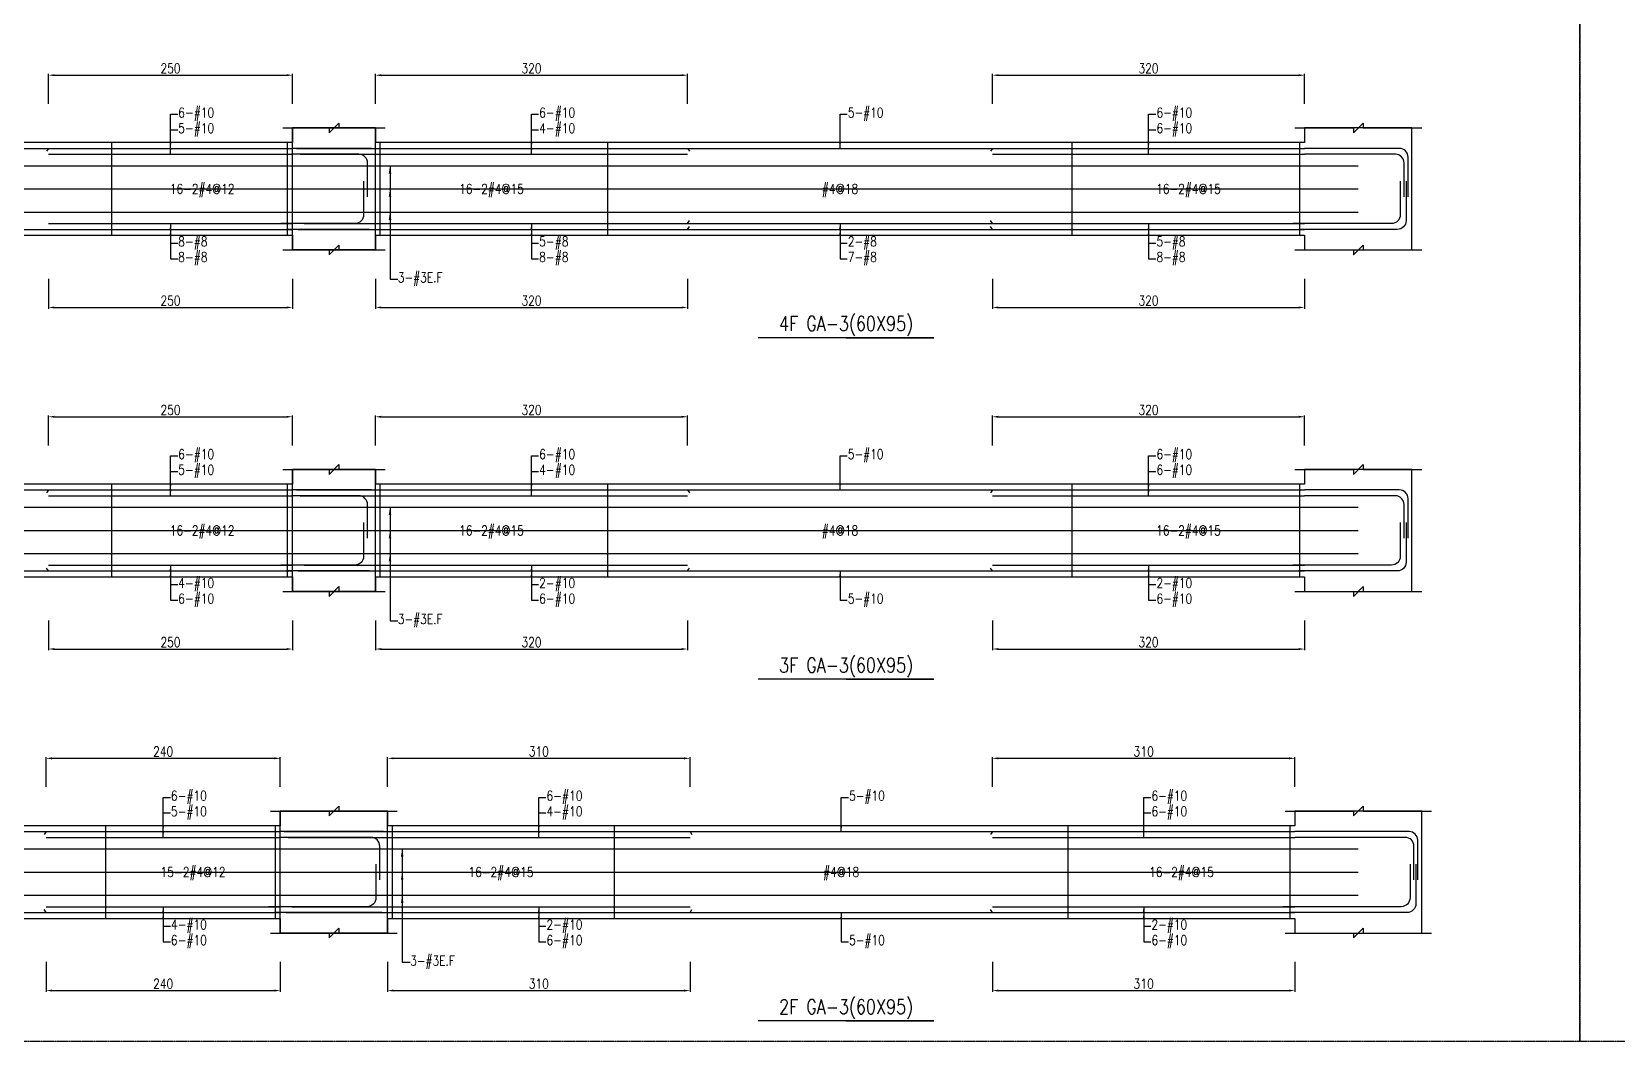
# Model space of a CAD drawing. Header units: millimetres. Extents: x 0 to 84580, y -12276 to 4373.
# Drawn here: x 40703 to 42328, y -3069 to -2034 of the extents above; entities that cross this region are included whole.
import ezdxf
from ezdxf.enums import TextEntityAlignment as Align

# ---------------------------------------------------------------- set-up
doc = ezdxf.new("R2010")
doc.units = ezdxf.units.MM
doc.header["$MEASUREMENT"] = 0
doc.linetypes.add('CENTER', pattern=[2, 1.25, -0.25, 0.25, -0.25])
for name, color, linetype in [('S-DIM', 2, 'Continuous'), ('S-GRID', 1, 'CENTER'), ('S-LEADER', 2, 'Continuous'), ('S-RC', 130, 'Continuous'), ('S-REINF', 6, 'Continuous'), ('S-TEXT', 2, 'Continuous')]:
    doc.layers.add(name, color=color, linetype=linetype)
doc.styles.add('CS4', font='romans.shx', dxfattribs={"width": 0.8, "bigfont": 'lsp.shx'})
doc.styles.get("Standard").update_dxf_attribs({"font": 'arial.ttf'})
doc.dimstyles.new('ISO-25', dxfattribs={"dimtxt": 2.5, "dimasz": 2.5, "dimexe": 1.25, "dimexo": 0.625, "dimtad": 1, "dimtxsty": 'Standard', "dimcen": 2.5, "dimadec": 0, "dimazin": 0, "dimtfac": 1, "dimtmove": 0, "dimatfit": 3, "dimfxl": 0, "dimarcsym": 0})

# ---------------------------------------------------------------- blocks, each defined once
blk = doc.blocks.new('*D1016')
at = {"layer": 'DEFPOINTS', "color": 0, "transparency": 16777216}
for p in [(40958, -2779.0625), (40718, -2809.0625), (40958, -2809.0625)]:
    blk.add_point(p, dxfattribs=at)
at = {"layer": 'S-DIM', "color": 0, "lineweight": -2, "transparency": 16777216}
for p, q in [((40718, -2808.4375), (40718, -2777.8125)), ((40724, -2779.0625), (40952, -2779.0625)), ((40958, -2808.4375), (40958, -2777.8125))]:
    blk.add_line(p, q, dxfattribs=at)
at = {"layer": 'S-DIM', "color": 0, "transparency": 16777216}
for points in [[(40724, -2778.0625), (40724, -2780.0625), (40718, -2779.0625)], [(40952, -2778.0625), (40952, -2780.0625), (40958, -2779.0625)]]:
    blk.add_solid(points, dxfattribs=at)
at = {"layer": 'S-DIM', "color": 0, "transparency": 16777216, "insert": (40838, -2772.0625), "char_height": 10, "attachment_point": 5, "style": 'CS4'}
blk.add_mtext('240', dxfattribs=at)
blk = doc.blocks.new('*D1018')
at = {"layer": 'DEFPOINTS', "color": 0, "transparency": 16777216}
for p in [(40718, -2987.0625), (40958, -2987.0625), (40958, -3017.0625)]:
    blk.add_point(p, dxfattribs=at)
at = {"layer": 'S-DIM', "color": 0, "lineweight": -2, "transparency": 16777216}
for p, q in [((40718, -2987.6875), (40718, -3018.3125)), ((40958, -2987.6875), (40958, -3018.3125)), ((40724, -3017.0625), (40952, -3017.0625))]:
    blk.add_line(p, q, dxfattribs=at)
at = {"layer": 'S-DIM', "color": 0, "transparency": 16777216}
for points in [[(40724, -3016.0625), (40724, -3018.0625), (40718, -3017.0625)], [(40952, -3016.0625), (40952, -3018.0625), (40958, -3017.0625)]]:
    blk.add_solid(points, dxfattribs=at)
at = {"layer": 'S-DIM', "color": 0, "transparency": 16777216, "insert": (40838, -3010.0625), "char_height": 10, "attachment_point": 5, "style": 'CS4'}
blk.add_mtext('240', dxfattribs=at)
blk = doc.blocks.new('*D1020')
at = {"layer": 'DEFPOINTS', "color": 0, "transparency": 16777216}
for p in [(40970.5, -2429.0625), (40720.5, -2459.0625), (40970.5, -2459.0625)]:
    blk.add_point(p, dxfattribs=at)
at = {"layer": 'S-DIM', "color": 0, "lineweight": -2, "transparency": 16777216}
for p, q in [((40720.5, -2458.4375), (40720.5, -2427.8125)), ((40726.5, -2429.0625), (40964.5, -2429.0625)), ((40970.5, -2458.4375), (40970.5, -2427.8125))]:
    blk.add_line(p, q, dxfattribs=at)
at = {"layer": 'S-DIM', "color": 0, "transparency": 16777216}
for points in [[(40726.5, -2428.0625), (40726.5, -2430.0625), (40720.5, -2429.0625)], [(40964.5, -2428.0625), (40964.5, -2430.0625), (40970.5, -2429.0625)]]:
    blk.add_solid(points, dxfattribs=at)
at = {"layer": 'S-DIM', "color": 0, "transparency": 16777216, "insert": (40845.5, -2422.0625), "char_height": 10, "attachment_point": 5, "style": 'CS4'}
blk.add_mtext('250', dxfattribs=at)
blk = doc.blocks.new('*D1029')
at = {"layer": 'DEFPOINTS', "color": 0, "transparency": 16777216}
for p in [(40720.5, -2637.0625), (40970.5, -2637.0625), (40970.5, -2667.0625)]:
    blk.add_point(p, dxfattribs=at)
at = {"layer": 'S-DIM', "color": 0, "lineweight": -2, "transparency": 16777216}
for p, q in [((40720.5, -2637.6875), (40720.5, -2668.3125)), ((40970.5, -2637.6875), (40970.5, -2668.3125)), ((40726.5, -2667.0625), (40964.5, -2667.0625))]:
    blk.add_line(p, q, dxfattribs=at)
at = {"layer": 'S-DIM', "color": 0, "transparency": 16777216}
for points in [[(40726.5, -2666.0625), (40726.5, -2668.0625), (40720.5, -2667.0625)], [(40964.5, -2666.0625), (40964.5, -2668.0625), (40970.5, -2667.0625)]]:
    blk.add_solid(points, dxfattribs=at)
at = {"layer": 'S-DIM', "color": 0, "transparency": 16777216, "insert": (40845.5, -2660.0625), "char_height": 10, "attachment_point": 5, "style": 'CS4'}
blk.add_mtext('250', dxfattribs=at)
blk = doc.blocks.new('*D1031')
at = {"layer": 'DEFPOINTS', "color": 0, "transparency": 16777216}
for p in [(40970.5, -2079.0625), (40720.5, -2109.0625), (40970.5, -2109.0625)]:
    blk.add_point(p, dxfattribs=at)
at = {"layer": 'S-DIM', "color": 0, "lineweight": -2, "transparency": 16777216}
for p, q in [((40720.5, -2108.4375), (40720.5, -2077.8125)), ((40726.5, -2079.0625), (40964.5, -2079.0625)), ((40970.5, -2108.4375), (40970.5, -2077.8125))]:
    blk.add_line(p, q, dxfattribs=at)
at = {"layer": 'S-DIM', "color": 0, "transparency": 16777216}
for points in [[(40726.5, -2078.0625), (40726.5, -2080.0625), (40720.5, -2079.0625)], [(40964.5, -2078.0625), (40964.5, -2080.0625), (40970.5, -2079.0625)]]:
    blk.add_solid(points, dxfattribs=at)
at = {"layer": 'S-DIM', "color": 0, "transparency": 16777216, "insert": (40845.5, -2072.0625), "char_height": 10, "attachment_point": 5, "style": 'CS4'}
blk.add_mtext('250', dxfattribs=at)
blk = doc.blocks.new('*D1033')
at = {"layer": 'DEFPOINTS', "color": 0, "transparency": 16777216}
for p in [(40720.5, -2287.0625), (40970.5, -2287.0625), (40970.5, -2317.0625)]:
    blk.add_point(p, dxfattribs=at)
at = {"layer": 'S-DIM', "color": 0, "lineweight": -2, "transparency": 16777216}
for p, q in [((40720.5, -2287.6875), (40720.5, -2318.3125)), ((40970.5, -2287.6875), (40970.5, -2318.3125)), ((40726.5, -2317.0625), (40964.5, -2317.0625))]:
    blk.add_line(p, q, dxfattribs=at)
at = {"layer": 'S-DIM', "color": 0, "transparency": 16777216}
for points in [[(40726.5, -2316.0625), (40726.5, -2318.0625), (40720.5, -2317.0625)], [(40964.5, -2316.0625), (40964.5, -2318.0625), (40970.5, -2317.0625)]]:
    blk.add_solid(points, dxfattribs=at)
at = {"layer": 'S-DIM', "color": 0, "transparency": 16777216, "insert": (40845.5, -2310.0625), "char_height": 10, "attachment_point": 5, "style": 'CS4'}
blk.add_mtext('250', dxfattribs=at)
blk = doc.blocks.new('*D1039')
at = {"layer": 'DEFPOINTS', "color": 0, "transparency": 16777216}
for p in [(41378, -2779.0625), (41068, -2809.0625), (41378, -2809.0625)]:
    blk.add_point(p, dxfattribs=at)
at = {"layer": 'S-DIM', "color": 0, "lineweight": -2, "transparency": 16777216}
for p, q in [((41068, -2808.4375), (41068, -2777.8125)), ((41074, -2779.0625), (41372, -2779.0625)), ((41378, -2808.4375), (41378, -2777.8125))]:
    blk.add_line(p, q, dxfattribs=at)
at = {"layer": 'S-DIM', "color": 0, "transparency": 16777216}
for points in [[(41074, -2778.0625), (41074, -2780.0625), (41068, -2779.0625)], [(41372, -2778.0625), (41372, -2780.0625), (41378, -2779.0625)]]:
    blk.add_solid(points, dxfattribs=at)
at = {"layer": 'S-DIM', "color": 0, "transparency": 16777216, "insert": (41223, -2772.0625), "char_height": 10, "attachment_point": 5, "style": 'CS4'}
blk.add_mtext('310', dxfattribs=at)
blk = doc.blocks.new('*D1040')
at = {"layer": 'DEFPOINTS', "color": 0, "transparency": 16777216}
for p in [(41998, -2779.0625), (41688, -2809.0625), (41998, -2809.0625)]:
    blk.add_point(p, dxfattribs=at)
at = {"layer": 'S-DIM', "color": 0, "lineweight": -2, "transparency": 16777216}
for p, q in [((41688, -2808.4375), (41688, -2777.8125)), ((41694, -2779.0625), (41992, -2779.0625)), ((41998, -2808.4375), (41998, -2777.8125))]:
    blk.add_line(p, q, dxfattribs=at)
at = {"layer": 'S-DIM', "color": 0, "transparency": 16777216}
for points in [[(41694, -2778.0625), (41694, -2780.0625), (41688, -2779.0625)], [(41992, -2778.0625), (41992, -2780.0625), (41998, -2779.0625)]]:
    blk.add_solid(points, dxfattribs=at)
at = {"layer": 'S-DIM', "color": 0, "transparency": 16777216, "insert": (41843, -2772.0625), "char_height": 10, "attachment_point": 5, "style": 'CS4'}
blk.add_mtext('310', dxfattribs=at)
blk = doc.blocks.new('*D1041')
at = {"layer": 'DEFPOINTS', "color": 0, "transparency": 16777216}
for p in [(41068, -2987.0625), (41378, -2987.0625), (41378, -3017.0625)]:
    blk.add_point(p, dxfattribs=at)
at = {"layer": 'S-DIM', "color": 0, "lineweight": -2, "transparency": 16777216}
for p, q in [((41068, -2987.6875), (41068, -3018.3125)), ((41378, -2987.6875), (41378, -3018.3125)), ((41074, -3017.0625), (41372, -3017.0625))]:
    blk.add_line(p, q, dxfattribs=at)
at = {"layer": 'S-DIM', "color": 0, "transparency": 16777216}
for points in [[(41074, -3016.0625), (41074, -3018.0625), (41068, -3017.0625)], [(41372, -3016.0625), (41372, -3018.0625), (41378, -3017.0625)]]:
    blk.add_solid(points, dxfattribs=at)
at = {"layer": 'S-DIM', "color": 0, "transparency": 16777216, "insert": (41223, -3010.0625), "char_height": 10, "attachment_point": 5, "style": 'CS4'}
blk.add_mtext('310', dxfattribs=at)
blk = doc.blocks.new('*D1042')
at = {"layer": 'DEFPOINTS', "color": 0, "transparency": 16777216}
for p in [(41688, -2987.0625), (41998, -2987.0625), (41998, -3017.0625)]:
    blk.add_point(p, dxfattribs=at)
at = {"layer": 'S-DIM', "color": 0, "lineweight": -2, "transparency": 16777216}
for p, q in [((41688, -2987.6875), (41688, -3018.3125)), ((41998, -2987.6875), (41998, -3018.3125)), ((41694, -3017.0625), (41992, -3017.0625))]:
    blk.add_line(p, q, dxfattribs=at)
at = {"layer": 'S-DIM', "color": 0, "transparency": 16777216}
for points in [[(41694, -3016.0625), (41694, -3018.0625), (41688, -3017.0625)], [(41992, -3016.0625), (41992, -3018.0625), (41998, -3017.0625)]]:
    blk.add_solid(points, dxfattribs=at)
at = {"layer": 'S-DIM', "color": 0, "transparency": 16777216, "insert": (41843, -3010.0625), "char_height": 10, "attachment_point": 5, "style": 'CS4'}
blk.add_mtext('310', dxfattribs=at)
blk = doc.blocks.new('*D1043')
at = {"layer": 'DEFPOINTS', "color": 0, "transparency": 16777216}
for p in [(41375.5, -2429.0625), (41055.5, -2459.0625), (41375.5, -2459.0625)]:
    blk.add_point(p, dxfattribs=at)
at = {"layer": 'S-DIM', "color": 0, "lineweight": -2, "transparency": 16777216}
for p, q in [((41055.5, -2458.4375), (41055.5, -2427.8125)), ((41061.5, -2429.0625), (41369.5, -2429.0625)), ((41375.5, -2458.4375), (41375.5, -2427.8125))]:
    blk.add_line(p, q, dxfattribs=at)
at = {"layer": 'S-DIM', "color": 0, "transparency": 16777216}
for points in [[(41061.5, -2428.0625), (41061.5, -2430.0625), (41055.5, -2429.0625)], [(41369.5, -2428.0625), (41369.5, -2430.0625), (41375.5, -2429.0625)]]:
    blk.add_solid(points, dxfattribs=at)
at = {"layer": 'S-DIM', "color": 0, "transparency": 16777216, "insert": (41215.5, -2422.0625), "char_height": 10, "attachment_point": 5, "style": 'CS4'}
blk.add_mtext('320', dxfattribs=at)
blk = doc.blocks.new('*D1044')
at = {"layer": 'DEFPOINTS', "color": 0, "transparency": 16777216}
for p in [(42008, -2429.0625), (41688, -2459.0625), (42008, -2459.0625)]:
    blk.add_point(p, dxfattribs=at)
at = {"layer": 'S-DIM', "color": 0, "lineweight": -2, "transparency": 16777216}
for p, q in [((41688, -2458.4375), (41688, -2427.8125)), ((41694, -2429.0625), (42002, -2429.0625)), ((42008, -2458.4375), (42008, -2427.8125))]:
    blk.add_line(p, q, dxfattribs=at)
at = {"layer": 'S-DIM', "color": 0, "transparency": 16777216}
for points in [[(41694, -2428.0625), (41694, -2430.0625), (41688, -2429.0625)], [(42002, -2428.0625), (42002, -2430.0625), (42008, -2429.0625)]]:
    blk.add_solid(points, dxfattribs=at)
at = {"layer": 'S-DIM', "color": 0, "transparency": 16777216, "insert": (41848, -2422.0625), "char_height": 10, "attachment_point": 5, "style": 'CS4'}
blk.add_mtext('320', dxfattribs=at)
blk = doc.blocks.new('*D1045')
at = {"layer": 'DEFPOINTS', "color": 0, "transparency": 16777216}
for p in [(41055.5, -2637.0625), (41375.5, -2637.0625), (41375.5, -2667.0625)]:
    blk.add_point(p, dxfattribs=at)
at = {"layer": 'S-DIM', "color": 0, "lineweight": -2, "transparency": 16777216}
for p, q in [((41055.5, -2637.6875), (41055.5, -2668.3125)), ((41375.5, -2637.6875), (41375.5, -2668.3125)), ((41061.5, -2667.0625), (41369.5, -2667.0625))]:
    blk.add_line(p, q, dxfattribs=at)
at = {"layer": 'S-DIM', "color": 0, "transparency": 16777216}
for points in [[(41061.5, -2666.0625), (41061.5, -2668.0625), (41055.5, -2667.0625)], [(41369.5, -2666.0625), (41369.5, -2668.0625), (41375.5, -2667.0625)]]:
    blk.add_solid(points, dxfattribs=at)
at = {"layer": 'S-DIM', "color": 0, "transparency": 16777216, "insert": (41215.5, -2660.0625), "char_height": 10, "attachment_point": 5, "style": 'CS4'}
blk.add_mtext('320', dxfattribs=at)
blk = doc.blocks.new('*D1046')
at = {"layer": 'DEFPOINTS', "color": 0, "transparency": 16777216}
for p in [(41688, -2637.0625), (42008, -2637.0625), (42008, -2667.0625)]:
    blk.add_point(p, dxfattribs=at)
at = {"layer": 'S-DIM', "color": 0, "lineweight": -2, "transparency": 16777216}
for p, q in [((41688, -2637.6875), (41688, -2668.3125)), ((42008, -2637.6875), (42008, -2668.3125)), ((41694, -2667.0625), (42002, -2667.0625))]:
    blk.add_line(p, q, dxfattribs=at)
at = {"layer": 'S-DIM', "color": 0, "transparency": 16777216}
for points in [[(41694, -2666.0625), (41694, -2668.0625), (41688, -2667.0625)], [(42002, -2666.0625), (42002, -2668.0625), (42008, -2667.0625)]]:
    blk.add_solid(points, dxfattribs=at)
at = {"layer": 'S-DIM', "color": 0, "transparency": 16777216, "insert": (41848, -2660.0625), "char_height": 10, "attachment_point": 5, "style": 'CS4'}
blk.add_mtext('320', dxfattribs=at)
blk = doc.blocks.new('*D1047')
at = {"layer": 'DEFPOINTS', "color": 0, "transparency": 16777216}
for p in [(41375.5, -2079.0625), (41055.5, -2109.0625), (41375.5, -2109.0625)]:
    blk.add_point(p, dxfattribs=at)
at = {"layer": 'S-DIM', "color": 0, "lineweight": -2, "transparency": 16777216}
for p, q in [((41055.5, -2108.4375), (41055.5, -2077.8125)), ((41061.5, -2079.0625), (41369.5, -2079.0625)), ((41375.5, -2108.4375), (41375.5, -2077.8125))]:
    blk.add_line(p, q, dxfattribs=at)
at = {"layer": 'S-DIM', "color": 0, "transparency": 16777216}
for points in [[(41061.5, -2078.0625), (41061.5, -2080.0625), (41055.5, -2079.0625)], [(41369.5, -2078.0625), (41369.5, -2080.0625), (41375.5, -2079.0625)]]:
    blk.add_solid(points, dxfattribs=at)
at = {"layer": 'S-DIM', "color": 0, "transparency": 16777216, "insert": (41215.5, -2072.0625), "char_height": 10, "attachment_point": 5, "style": 'CS4'}
blk.add_mtext('320', dxfattribs=at)
blk = doc.blocks.new('*D1048')
at = {"layer": 'DEFPOINTS', "color": 0, "transparency": 16777216}
for p in [(42008, -2079.0625), (41688, -2109.0625), (42008, -2109.0625)]:
    blk.add_point(p, dxfattribs=at)
at = {"layer": 'S-DIM', "color": 0, "lineweight": -2, "transparency": 16777216}
for p, q in [((41688, -2108.4375), (41688, -2077.8125)), ((41694, -2079.0625), (42002, -2079.0625)), ((42008, -2108.4375), (42008, -2077.8125))]:
    blk.add_line(p, q, dxfattribs=at)
at = {"layer": 'S-DIM', "color": 0, "transparency": 16777216}
for points in [[(41694, -2078.0625), (41694, -2080.0625), (41688, -2079.0625)], [(42002, -2078.0625), (42002, -2080.0625), (42008, -2079.0625)]]:
    blk.add_solid(points, dxfattribs=at)
at = {"layer": 'S-DIM', "color": 0, "transparency": 16777216, "insert": (41848, -2072.0625), "char_height": 10, "attachment_point": 5, "style": 'CS4'}
blk.add_mtext('320', dxfattribs=at)
blk = doc.blocks.new('*D1049')
at = {"layer": 'DEFPOINTS', "color": 0, "transparency": 16777216}
for p in [(41055.5, -2287.0625), (41375.5, -2287.0625), (41375.5, -2317.0625)]:
    blk.add_point(p, dxfattribs=at)
at = {"layer": 'S-DIM', "color": 0, "lineweight": -2, "transparency": 16777216}
for p, q in [((41055.5, -2287.6875), (41055.5, -2318.3125)), ((41375.5, -2287.6875), (41375.5, -2318.3125)), ((41061.5, -2317.0625), (41369.5, -2317.0625))]:
    blk.add_line(p, q, dxfattribs=at)
at = {"layer": 'S-DIM', "color": 0, "transparency": 16777216}
for points in [[(41061.5, -2316.0625), (41061.5, -2318.0625), (41055.5, -2317.0625)], [(41369.5, -2316.0625), (41369.5, -2318.0625), (41375.5, -2317.0625)]]:
    blk.add_solid(points, dxfattribs=at)
at = {"layer": 'S-DIM', "color": 0, "transparency": 16777216, "insert": (41215.5, -2310.0625), "char_height": 10, "attachment_point": 5, "style": 'CS4'}
blk.add_mtext('320', dxfattribs=at)
blk = doc.blocks.new('*D1050')
at = {"layer": 'DEFPOINTS', "color": 0, "transparency": 16777216}
for p in [(41688, -2287.0625), (42008, -2287.0625), (42008, -2317.0625)]:
    blk.add_point(p, dxfattribs=at)
at = {"layer": 'S-DIM', "color": 0, "lineweight": -2, "transparency": 16777216}
for p, q in [((41688, -2287.6875), (41688, -2318.3125)), ((42008, -2287.6875), (42008, -2318.3125)), ((41694, -2317.0625), (42002, -2317.0625))]:
    blk.add_line(p, q, dxfattribs=at)
at = {"layer": 'S-DIM', "color": 0, "transparency": 16777216}
for points in [[(41694, -2316.0625), (41694, -2318.0625), (41688, -2317.0625)], [(42002, -2316.0625), (42002, -2318.0625), (42008, -2317.0625)]]:
    blk.add_solid(points, dxfattribs=at)
at = {"layer": 'S-DIM', "color": 0, "transparency": 16777216, "insert": (41848, -2310.0625), "char_height": 10, "attachment_point": 5, "style": 'CS4'}
blk.add_mtext('320', dxfattribs=at)

msp = doc.modelspace()

# ---------------------------------------------------------------- linework, layer by layer
at = {"layer": 'S-GRID'}
for points in [[(39061, -3069), (42290, -3069), (42290, -1000), (39061, -1000), (39061, -3069)], [(42290, -3069), (45519, -3069), (45519, -1000), (42290, -1000), (42290, -3069)]]:
    msp.add_lwpolyline(points, dxfattribs=at)
at = {"layer": 'S-RC'}
for points in [[(40960.5, -2133.062), (41008, -2133.072), (41007.999, -2138.072), (41018.001, -2128.074), (41018, -2133.074), (41065.5, -2133.083)], [(40960.5, -2133.062), (41008, -2133.072), (41007.999, -2138.072), (41018.001, -2128.074), (41018, -2133.074), (41065.5, -2133.083)], [(41998, -2133.062), (42058, -2133.074), (42057.999, -2138.074), (42068.001, -2128.076), (42068, -2133.076), (42128, -2133.088)], [(40970.5, -2243.062), (40970.5, -2258.062), (41055.5, -2258.062), (41055.5, -2133.062), (40970.5, -2133.062), (40970.5, -2148.062)], [(41055.5, -2243.062), (41055.5, -2258.062), (40970.5, -2258.062), (40970.5, -2133.062), (41055.5, -2133.062), (41055.5, -2148.062)], [(42008, -2243.062), (42008, -2258.062), (42118, -2258.062), (42118, -2133.062), (42008, -2133.062), (42008, -2148.062)], [(40970.5, -2148.062), (40230.5, -2148.062)], [(42008, -2148.062), (41055.5, -2148.062)], [(40230.5, -2243.062), (40970.5, -2243.062)], [(40960.5, -2258.062), (41008, -2258.072), (41007.999, -2263.072), (41018.001, -2253.074), (41018, -2258.074), (41065.5, -2258.083)], [(40960.5, -2258.062), (41008, -2258.072), (41007.999, -2263.072), (41018.001, -2253.074), (41018, -2258.074), (41065.5, -2258.083)], [(41055.5, -2243.062), (42008, -2243.062)], [(41998, -2258.062), (42058, -2258.074), (42057.999, -2263.074), (42068.001, -2253.076), (42068, -2258.076), (42128, -2258.088)], [(41538, -2348.062), (41628, -2348.062), (41448, -2348.062)], [(40960.5, -2483.062), (41008, -2483.072), (41007.999, -2488.072), (41018.001, -2478.074), (41018, -2483.074), (41065.5, -2483.083)], [(40960.5, -2483.062), (41008, -2483.072), (41007.999, -2488.072), (41018.001, -2478.074), (41018, -2483.074), (41065.5, -2483.083)], [(40970.5, -2593.062), (40970.5, -2608.062), (41055.5, -2608.062), (41055.5, -2483.062), (40970.5, -2483.062), (40970.5, -2498.062)], [(41055.5, -2593.062), (41055.5, -2608.062), (40970.5, -2608.062), (40970.5, -2483.062), (41055.5, -2483.062), (41055.5, -2498.062)], [(41998, -2483.062), (42058, -2483.074), (42057.999, -2488.074), (42068.001, -2478.076), (42068, -2483.076), (42128, -2483.088)], [(42008, -2593.062), (42008, -2608.062), (42118, -2608.062), (42118, -2483.062), (42008, -2483.062), (42008, -2498.062)], [(40970.5, -2498.062), (40230.5, -2498.062)], [(42008, -2498.062), (41055.5, -2498.062)], [(40230.5, -2593.062), (40970.5, -2593.062)], [(41055.5, -2593.062), (42008, -2593.062)], [(40960.5, -2608.062), (41008, -2608.072), (41007.999, -2613.072), (41018.001, -2603.074), (41018, -2608.074), (41065.5, -2608.083)], [(40960.5, -2608.062), (41008, -2608.072), (41007.999, -2613.072), (41018.001, -2603.074), (41018, -2608.074), (41065.5, -2608.083)], [(41998, -2608.062), (42058, -2608.074), (42057.999, -2613.074), (42068.001, -2603.076), (42068, -2608.076), (42128, -2608.088)], [(41538, -2698.062), (41628, -2698.062), (41448, -2698.062)], [(40948, -2833.062), (41008, -2833.074), (41007.999, -2838.074), (41018.001, -2828.076), (41018, -2833.076), (41078, -2833.088)], [(40948, -2833.062), (41008, -2833.074), (41007.999, -2838.074), (41018.001, -2828.076), (41018, -2833.076), (41078, -2833.088)], [(40958, -2943.062), (40958, -2958.062), (41068, -2958.062), (41068, -2833.062), (40958, -2833.062), (40958, -2848.062)], [(41068, -2943.062), (41068, -2958.062), (40958, -2958.062), (40958, -2833.062), (41068, -2833.062), (41068, -2848.062)], [(41988, -2833.062), (42058, -2833.076), (42057.999, -2838.076), (42068.001, -2828.078), (42068, -2833.078), (42138, -2833.092)], [(41998, -2943.062), (41998, -2958.062), (42128, -2958.062), (42128, -2833.062), (41998, -2833.062), (41998, -2848.062)], [(40958, -2848.062), (40243, -2848.062)], [(41998, -2848.062), (41068, -2848.062)], [(40243, -2943.062), (40958, -2943.062)], [(40948, -2958.062), (41008, -2958.074), (41007.999, -2963.074), (41018.001, -2953.076), (41018, -2958.076), (41078, -2958.088)], [(40948, -2958.062), (41008, -2958.074), (41007.999, -2963.074), (41018.001, -2953.076), (41018, -2958.076), (41078, -2958.088)], [(41068, -2943.062), (41998, -2943.062)], [(41988, -2958.062), (42058, -2958.076), (42057.999, -2963.076), (42068.001, -2953.078), (42068, -2958.078), (42138, -2958.092)], [(41538, -3048.062), (41628, -3048.062), (41448, -3048.062)]]:
    msp.add_lwpolyline(points, dxfattribs=at)
at = {"layer": 'S-REINF'}
for points in [[(40480.5, -2154.062), (40720.5, -2154.062)], [(40720.5, -2154.062), (40718.5, -2157.062)], [(40720.5, -2154.062), (40970.5, -2154.062)], [(40720.5, -2160.062), (40970.5, -2160.062)], [(41051.5, -2154.062), (40970.5, -2154.062)], [(40974.5, -2154.062), (41055.5, -2154.062)], [(40978.5, -2160.062), (41055.5, -2160.062)], [(41055.5, -2154.062), (41375.5, -2154.062)], [(41055.5, -2160.062), (41375.5, -2160.062)], [(41375.5, -2154.062), (41377.5, -2157.062)], [(41375.5, -2154.062), (41688, -2154.062)], [(41688, -2154.062), (41686, -2157.062)], [(41688, -2154.062), (42008, -2154.062)], [(41688, -2160.062), (42008, -2160.062)], [(40480.5, -2237.062), (40720.5, -2237.062)], [(40720.5, -2231.062), (40970.5, -2231.062)], [(40720.5, -2237.062), (40970.5, -2237.062)], [(41049.5, -2237.062), (40964.5, -2237.062)], [(40976.5, -2237.062), (41055.5, -2237.062)], [(40982.5, -2231.062), (41055.5, -2231.062)], [(41055.5, -2231.062), (41375.5, -2231.062)], [(41055.5, -2237.062), (41375.5, -2237.062)], [(41375.5, -2231.062), (41377.5, -2228.062)], [(41375.5, -2231.062), (41688, -2231.062)], [(41375.5, -2237.062), (41377.5, -2234.062)], [(41375.5, -2237.062), (41688, -2237.062)], [(41688, -2231.062), (41686, -2228.062)], [(41688, -2237.062), (41686, -2234.062)], [(41688, -2231.062), (42008, -2231.062)], [(41688, -2237.062), (42008, -2237.062)], [(40480.5, -2504.062), (40720.5, -2504.062)], [(40720.5, -2504.062), (40718.5, -2507.062)], [(40720.5, -2504.062), (40970.5, -2504.062)], [(40720.5, -2510.062), (40970.5, -2510.062)], [(41051.5, -2504.062), (40970.5, -2504.062)], [(40974.5, -2504.062), (41055.5, -2504.062)], [(40978.5, -2510.062), (41055.5, -2510.062)], [(41055.5, -2504.062), (41375.5, -2504.062)], [(41055.5, -2510.062), (41375.5, -2510.062)], [(41375.5, -2504.062), (41377.5, -2507.062)], [(41375.5, -2504.062), (41688, -2504.062)], [(41688, -2504.062), (41686, -2507.062)], [(41688, -2504.062), (42008, -2504.062)], [(41688, -2510.062), (42008, -2510.062)], [(40720.5, -2587.062), (40718.5, -2584.062)], [(40720.5, -2581.062), (40970.5, -2581.062)], [(40982.5, -2581.062), (41055.5, -2581.062)], [(41055.5, -2581.062), (41375.5, -2581.062)], [(41375.5, -2587.062), (41377.5, -2584.062)], [(41688, -2587.062), (41686, -2584.062)], [(41688, -2581.062), (42008, -2581.062)], [(40480.5, -2587.062), (40720.5, -2587.062)], [(40720.5, -2587.062), (40970.5, -2587.062)], [(41049.5, -2587.062), (40964.5, -2587.062)], [(40976.5, -2587.062), (41055.5, -2587.062)], [(41055.5, -2587.062), (41375.5, -2587.062)], [(41375.5, -2587.062), (41688, -2587.062)], [(41688, -2587.062), (42008, -2587.062)], [(40483, -2854.062), (40718, -2854.062)], [(40718, -2854.062), (40716, -2857.062)], [(40718, -2854.062), (40958, -2854.062)], [(40718, -2860.062), (40958, -2860.062)], [(41064, -2854.062), (40958, -2854.062)], [(40962, -2854.062), (41068, -2854.062)], [(40966, -2860.062), (41068, -2860.062)], [(41068, -2854.062), (41378, -2854.062)], [(41068, -2860.062), (41378, -2860.062)], [(41378, -2854.062), (41380, -2857.062)], [(41378, -2854.062), (41688, -2854.062)], [(41688, -2854.062), (41686, -2857.062)], [(41688, -2854.062), (41998, -2854.062)], [(41688, -2860.062), (41998, -2860.062)], [(40483, -2937.062), (40718, -2937.062)], [(40718, -2937.062), (40716, -2934.062)], [(40718, -2931.062), (40958, -2931.062)], [(40718, -2937.062), (40958, -2937.062)], [(41062, -2937.062), (40952, -2937.062)], [(40964, -2937.062), (41068, -2937.062)], [(40970, -2931.062), (41068, -2931.062)], [(41068, -2931.062), (41378, -2931.062)], [(41068, -2937.062), (41378, -2937.062)], [(41378, -2937.062), (41380, -2934.062)], [(41378, -2937.062), (41688, -2937.062)], [(41688, -2937.062), (41686, -2934.062)], [(41688, -2931.062), (41998, -2931.062)], [(41688, -2937.062), (41998, -2937.062)]]:
    msp.add_lwpolyline(points, dxfattribs=at)
at = {"layer": 'S-REINF', "color": 1}
for points in [[(40785.5, -2243.062), (40785.5, -2148.062)], [(40965.5, -2243.062), (40965.5, -2148.062)], [(41060.5, -2243.062), (41060.5, -2148.062)], [(41293.625, -2243.062), (41293.625, -2148.062)], [(41769.875, -2243.062), (41769.875, -2148.062)], [(42003, -2243.062), (42003, -2148.062)], [(40188, -2171.812), (41013, -2171.812)], [(41013, -2171.812), (42063, -2171.812)], [(40188, -2195.562), (41013, -2195.562)], [(41013, -2195.562), (42063, -2195.562)], [(40188, -2219.312), (41013, -2219.312)], [(41013, -2219.312), (42063, -2219.312)], [(40785.5, -2593.062), (40785.5, -2498.062)], [(40965.5, -2593.062), (40965.5, -2498.062)], [(41060.5, -2593.062), (41060.5, -2498.062)], [(41293.625, -2593.062), (41293.625, -2498.062)], [(41769.875, -2593.062), (41769.875, -2498.062)], [(42003, -2593.062), (42003, -2498.062)], [(40188, -2521.812), (41013, -2521.812)], [(41013, -2521.812), (42063, -2521.812)], [(40188, -2545.562), (41013, -2545.562)], [(41013, -2545.562), (42063, -2545.562)], [(40188, -2569.312), (41013, -2569.312)], [(41013, -2569.312), (42063, -2569.312)], [(40779.25, -2943.062), (40779.25, -2848.062)], [(40953, -2943.062), (40953, -2848.062)], [(41073, -2943.062), (41073, -2848.062)], [(41300.5, -2943.062), (41300.5, -2848.062)], [(41765.5, -2943.062), (41765.5, -2848.062)], [(41993, -2943.062), (41993, -2848.062)], [(40188, -2871.812), (41013, -2871.812)], [(41013, -2871.812), (42063, -2871.812)], [(40188, -2895.562), (41013, -2895.562)], [(41013, -2895.562), (42063, -2895.562)], [(40188, -2919.312), (41013, -2919.312)], [(41013, -2919.312), (42063, -2919.312)]]:
    msp.add_lwpolyline(points, dxfattribs=at)
at = {"layer": 'S-REINF'}
for points in [[(41047.5, -2203.562), (41047.5, -2169.062, 0.41421356), (41038.5, -2160.062), (40970.5, -2160.062)], [(42114, -2203.562), (42114, -2163.062, 0.41421356), (42105, -2154.062), (42008, -2154.062)], [(42110, -2203.562), (42110, -2169.062, 0.41421356), (42101, -2160.062), (42008, -2160.062)], [(41043.5, -2187.562), (41043.5, -2222.062, -0.41421356), (41034.5, -2231.062), (40958.5, -2231.062)], [(42106, -2187.562), (42106, -2222.062, -0.41421356), (42097, -2231.062), (41996, -2231.062)], [(42112, -2187.562), (42112, -2228.062, -0.41421356), (42103, -2237.062), (42002, -2237.062)], [(41047.5, -2553.562), (41047.5, -2519.062, 0.41421356), (41038.5, -2510.062), (40970.5, -2510.062)], [(42114, -2553.562), (42114, -2513.062, 0.41421356), (42105, -2504.062), (42008, -2504.062)], [(42110, -2553.562), (42110, -2519.062, 0.41421356), (42101, -2510.062), (42008, -2510.062)], [(41043.5, -2537.562), (41043.5, -2572.062, -0.41421356), (41034.5, -2581.062), (40958.5, -2581.062)], [(42106, -2537.562), (42106, -2572.062, -0.41421356), (42097, -2581.062), (41996, -2581.062)], [(42112, -2537.562), (42112, -2578.062, -0.41421356), (42103, -2587.062), (42002, -2587.062)], [(41060, -2903.562), (41060, -2869.062, 0.41421356), (41051, -2860.062), (40958, -2860.062)], [(42124, -2903.562), (42124, -2863.062, 0.41421356), (42115, -2854.062), (41998, -2854.062)], [(42120, -2903.562), (42120, -2869.062, 0.41421356), (42111, -2860.062), (41998, -2860.062)], [(41056, -2887.562), (41056, -2922.062, -0.41421356), (41047, -2931.062), (40946, -2931.062)], [(42116, -2887.562), (42116, -2922.062, -0.41421356), (42107, -2931.062), (41986, -2931.062)], [(42122, -2887.562), (42122, -2928.062, -0.41421356), (42113, -2937.062), (41992, -2937.062)]]:
    msp.add_lwpolyline(points, format="xyb", dxfattribs=at)

# ---------------------------------------------------------------- texts
at = {"layer": 'S-LEADER', "char_height": 10, "attachment_point": 4, "style": 'CS4'}
for s, insert in [('6-#10', (40853.5, -2119.062)), ('6-#10', (41223.5, -2119.062)), ('5-#10', (41539.75, -2119.062)), ('6-#10', (41856, -2119.062)), ('5-#10', (40853.5, -2135.062)), ('4-#10', (41223.5, -2135.062)), ('6-#10', (41856, -2135.062)), ('8-#8', (40853.5, -2251.062)), ('5-#8', (41223.5, -2251.062)), ('2-#8', (41539.75, -2251.062)), ('5-#8', (41856, -2251.062)), ('8-#8', (40853.5, -2267.062)), ('8-#8', (41223.5, -2267.062)), ('7-#8', (41539.75, -2267.062)), ('8-#8', (41856, -2267.062)), ('6-#10', (40853.5, -2469.062)), ('6-#10', (41223.5, -2469.062)), ('5-#10', (41539.75, -2469.062)), ('6-#10', (41856, -2469.062)), ('5-#10', (40853.5, -2485.062)), ('4-#10', (41223.5, -2485.062)), ('6-#10', (41856, -2485.062)), ('4-#10', (40853.5, -2601.062)), ('2-#10', (41223.5, -2601.062)), ('2-#10', (41856, -2601.062)), ('6-#10', (40853.5, -2617.062)), ('6-#10', (41223.5, -2617.062)), ('5-#10', (41539.75, -2617.062)), ('6-#10', (41856, -2617.062)), ('6-#10', (40846, -2819.062)), ('6-#10', (41231, -2819.062)), ('5-#10', (41541, -2819.062)), ('6-#10', (41851, -2819.062)), ('5-#10', (40846, -2835.062)), ('4-#10', (41231, -2835.062)), ('6-#10', (41851, -2835.062)), ('4-#10', (40846, -2951.062)), ('2-#10', (41231, -2951.062)), ('2-#10', (41851, -2951.062)), ('6-#10', (40846, -2967.062)), ('6-#10', (41231, -2967.062)), ('5-#10', (41541, -2967.062)), ('6-#10', (41851, -2967.062))]:
    msp.add_mtext(s, dxfattribs=dict(at, insert=insert))
at = {"layer": 'S-LEADER', "color": 3, "char_height": 10, "attachment_point": 4, "style": 'CS4'}
for insert in [(41078.5, -2288.062), (41078.5, -2638.062), (41091, -2988.062)]:
    msp.add_mtext('3-#3E.F', dxfattribs=dict(at, insert=insert))
at = {"layer": 'S-RC', "style": 'CS4', "width": 0.8}
for s, p in [('4F GA-3(60X95)', (41538, -2341.062)), ('3F GA-3(60X95)', (41538, -2691.062)), ('2F GA-3(60X95)', (41538, -3041.062))]:
    msp.add_text(s, height=15, dxfattribs=at).set_placement(p, align=Align.CENTER)
at = {"layer": 'S-TEXT', "color": 1, "style": 'CS4', "width": 0.8}
for s, p in [('16-2#4@12', (40878, -2200.562)), ('16-2#4@15', (41174.562, -2200.562)), ('#4@18', (41531.75, -2200.562)), ('16-2#4@15', (41888.938, -2200.562)), ('16-2#4@12', (40878, -2550.562)), ('16-2#4@15', (41174.562, -2550.562)), ('#4@18', (41531.75, -2550.562)), ('16-2#4@15', (41888.938, -2550.562)), ('15-2#4@12', (40868.625, -2900.562)), ('16-2#4@15', (41184.25, -2900.562)), ('#4@18', (41533, -2900.562)), ('16-2#4@15', (41881.75, -2900.562))]:
    msp.add_text(s, height=10, dxfattribs=at).set_placement(p, align=Align.CENTER)

# ---------------------------------------------------------------- dimensions: what is measured, and where the dimension line sits
at = {"layer": 'S-DIM'}
for p1, p2, distance, picture, middle in [((40720.5, -2109.062), (40970.5, -2109.062), 30, '*D1031', (40845.5, -2072.062)), ((41055.5, -2109.062), (41375.5, -2109.062), 30, '*D1047', (41215.5, -2072.062)), ((41688, -2109.062), (42008, -2109.062), 30, '*D1048', (41848, -2072.062)), ((40720.5, -2287.062), (40970.5, -2287.062), -30, '*D1033', (40845.5, -2310.062)), ((41055.5, -2287.062), (41375.5, -2287.062), -30, '*D1049', (41215.5, -2310.062)), ((41688, -2287.062), (42008, -2287.062), -30, '*D1050', (41848, -2310.062)), ((40720.5, -2459.062), (40970.5, -2459.062), 30, '*D1020', (40845.5, -2422.062)), ((41055.5, -2459.062), (41375.5, -2459.062), 30, '*D1043', (41215.5, -2422.062)), ((41688, -2459.062), (42008, -2459.062), 30, '*D1044', (41848, -2422.062)), ((40720.5, -2637.062), (40970.5, -2637.062), -30, '*D1029', (40845.5, -2660.062)), ((41055.5, -2637.062), (41375.5, -2637.062), -30, '*D1045', (41215.5, -2660.062)), ((41688, -2637.062), (42008, -2637.062), -30, '*D1046', (41848, -2660.062)), ((40718, -2809.062), (40958, -2809.062), 30, '*D1016', (40838, -2772.062)), ((41068, -2809.062), (41378, -2809.062), 30, '*D1039', (41223, -2772.062)), ((41688, -2809.062), (41998, -2809.062), 30, '*D1040', (41843, -2772.062)), ((40718, -2987.062), (40958, -2987.062), -30, '*D1018', (40838, -3010.062)), ((41068, -2987.062), (41378, -2987.062), -30, '*D1041', (41223, -3010.062)), ((41688, -2987.062), (41998, -2987.062), -30, '*D1042', (41843, -3010.062))]:
    dim = msp.add_aligned_dim(p1=p1, p2=p2, distance=distance, dimstyle='ISO-25', override={"dimtxt": 10, "dimasz": 6, "dimgap": 2, "dimtxsty": 'CS4'}, dxfattribs=at)
    dim.commit()
    dim.dimension.update_dxf_attribs({"geometry": picture, "text_midpoint": middle})

# ---------------------------------------------------------------- leaders
at = {"layer": 'S-LEADER', "annotation_type": 0, "has_hookline": 1, "hookline_direction": 0}
for points, override, text_width in [([(40845.5, -2154.062), (40845.5, -2119.062), (40852.875, -2119.062)], {"dimasz": 6, "dimtad": 0}, 38.095), ([(41215.5, -2154.062), (41215.5, -2119.062), (41222.875, -2119.062)], {"dimasz": 6, "dimtad": 0}, 38.095), ([(41531.75, -2154.062), (41531.75, -2119.062), (41539.125, -2119.062)], {"dimasz": 6, "dimtad": 0}, 38.476), ([(41848, -2154.062), (41848, -2119.062), (41855.375, -2119.062)], {"dimasz": 6, "dimtad": 0}, 38.095), ([(40845.5, -2160.062), (40845.5, -2135.062), (40852.875, -2135.062)], {"dimasz": 6, "dimtad": 0}, 38.476), ([(41215.5, -2160.062), (41215.5, -2135.062), (41222.875, -2135.062)], {"dimasz": 6, "dimtad": 0}, 38.476), ([(41848, -2160.062), (41848, -2135.062), (41855.375, -2135.062)], {"dimasz": 6, "dimtad": 0}, 38.095), ([(41070.5, -2219.312), (41070.5, -2288.062), (41077.875, -2288.062)], {"dimasz": 8, "dimtad": 0}, 49.524), ([(40845.5, -2231.062), (40845.5, -2251.062), (40852.875, -2251.062)], {"dimasz": 6, "dimtad": 0}, 30.857), ([(40845.5, -2237.062), (40845.5, -2267.062), (40852.875, -2267.062)], {"dimasz": 6, "dimtad": 0}, 30.857), ([(41215.5, -2231.062), (41215.5, -2251.062), (41222.875, -2251.062)], {"dimasz": 6, "dimtad": 0}, 30.857), ([(41215.5, -2237.062), (41215.5, -2267.062), (41222.875, -2267.062)], {"dimasz": 6, "dimtad": 0}, 30.857), ([(41531.75, -2231.062), (41531.75, -2251.062), (41539.125, -2251.062)], {"dimasz": 6, "dimtad": 0}, 30.857), ([(41531.75, -2237.062), (41531.75, -2267.062), (41539.125, -2267.062)], {"dimasz": 6, "dimtad": 0}, 30.857), ([(41848, -2231.062), (41848, -2251.062), (41855.375, -2251.062)], {"dimasz": 6, "dimtad": 0}, 30.857), ([(41848, -2237.062), (41848, -2267.062), (41855.375, -2267.062)], {"dimasz": 6, "dimtad": 0}, 30.857), ([(40845.5, -2504.062), (40845.5, -2469.062), (40852.875, -2469.062)], {"dimasz": 6, "dimtad": 0}, 38.095), ([(41215.5, -2504.062), (41215.5, -2469.062), (41222.875, -2469.062)], {"dimasz": 6, "dimtad": 0}, 38.095), ([(41531.75, -2504.062), (41531.75, -2469.062), (41539.125, -2469.062)], {"dimasz": 6, "dimtad": 0}, 38.476), ([(41848, -2504.062), (41848, -2469.062), (41855.375, -2469.062)], {"dimasz": 6, "dimtad": 0}, 38.095), ([(40845.5, -2510.062), (40845.5, -2485.062), (40852.875, -2485.062)], {"dimasz": 6, "dimtad": 0}, 38.476), ([(41215.5, -2510.062), (41215.5, -2485.062), (41222.875, -2485.062)], {"dimasz": 6, "dimtad": 0}, 38.476), ([(41848, -2510.062), (41848, -2485.062), (41855.375, -2485.062)], {"dimasz": 6, "dimtad": 0}, 38.095), ([(40845.5, -2581.062), (40845.5, -2601.062), (40852.875, -2601.062)], {"dimasz": 6, "dimtad": 0}, 38.476), ([(41070.5, -2569.312), (41070.5, -2638.062), (41077.875, -2638.062)], {"dimasz": 8, "dimtad": 0}, 49.524), ([(41215.5, -2581.062), (41215.5, -2601.062), (41222.875, -2601.062)], {"dimasz": 6, "dimtad": 0}, 38.476), ([(41848, -2581.062), (41848, -2601.062), (41855.375, -2601.062)], {"dimasz": 6, "dimtad": 0}, 38.476), ([(40845.5, -2587.062), (40845.5, -2617.062), (40852.875, -2617.062)], {"dimasz": 6, "dimtad": 0}, 38.095), ([(41215.5, -2587.062), (41215.5, -2617.062), (41222.875, -2617.062)], {"dimasz": 6, "dimtad": 0}, 38.095), ([(41531.75, -2587.062), (41531.75, -2617.062), (41539.125, -2617.062)], {"dimasz": 6, "dimtad": 0}, 38.476), ([(41848, -2587.062), (41848, -2617.062), (41855.375, -2617.062)], {"dimasz": 6, "dimtad": 0}, 38.095), ([(40838, -2854.062), (40838, -2819.062), (40845.375, -2819.062)], {"dimasz": 6, "dimtad": 0}, 38.095), ([(41223, -2854.062), (41223, -2819.062), (41230.375, -2819.062)], {"dimasz": 6, "dimtad": 0}, 38.095), ([(41533, -2854.062), (41533, -2819.062), (41540.375, -2819.062)], {"dimasz": 6, "dimtad": 0}, 38.476), ([(41843, -2854.062), (41843, -2819.062), (41850.375, -2819.062)], {"dimasz": 6, "dimtad": 0}, 38.095), ([(40838, -2860.062), (40838, -2835.062), (40845.375, -2835.062)], {"dimasz": 6, "dimtad": 0}, 38.476), ([(41223, -2860.062), (41223, -2835.062), (41230.375, -2835.062)], {"dimasz": 6, "dimtad": 0}, 38.476), ([(41843, -2860.062), (41843, -2835.062), (41850.375, -2835.062)], {"dimasz": 6, "dimtad": 0}, 38.095), ([(41083, -2919.312), (41083, -2988.062), (41090.375, -2988.062)], {"dimasz": 8, "dimtad": 0}, 49.524), ([(40838, -2931.062), (40838, -2951.062), (40845.375, -2951.062)], {"dimasz": 6, "dimtad": 0}, 38.476), ([(40838, -2937.062), (40838, -2967.062), (40845.375, -2967.062)], {"dimasz": 6, "dimtad": 0}, 38.095), ([(41223, -2931.062), (41223, -2951.062), (41230.375, -2951.062)], {"dimasz": 6, "dimtad": 0}, 38.476), ([(41223, -2937.062), (41223, -2967.062), (41230.375, -2967.062)], {"dimasz": 6, "dimtad": 0}, 38.095), ([(41533, -2937.062), (41533, -2967.062), (41540.375, -2967.062)], {"dimasz": 6, "dimtad": 0}, 38.476), ([(41843, -2931.062), (41843, -2951.062), (41850.375, -2951.062)], {"dimasz": 6, "dimtad": 0}, 38.476), ([(41843, -2937.062), (41843, -2967.062), (41850.375, -2967.062)], {"dimasz": 6, "dimtad": 0}, 38.095)]:
    msp.add_leader(points, dimstyle='ISO-25', override=override, dxfattribs=dict(at, text_width=text_width))
at = {"layer": 'S-LEADER'}
for points in [[(41070.5, -2171.812), (41070.5, -2288.062), (41078.5, -2288.062)], [(41070.5, -2195.562), (41070.5, -2288.062), (41078.5, -2288.062)], [(41070.5, -2521.812), (41070.5, -2638.062), (41078.5, -2638.062)], [(41070.5, -2545.562), (41070.5, -2638.062), (41078.5, -2638.062)], [(41083, -2871.812), (41083, -2988.062), (41091, -2988.062)], [(41083, -2895.562), (41083, -2988.062), (41091, -2988.062)]]:
    msp.add_leader(points, dimstyle='ISO-25', override={"dimasz": 8}, dxfattribs=at)

doc.saveas('drawing.dxf')
